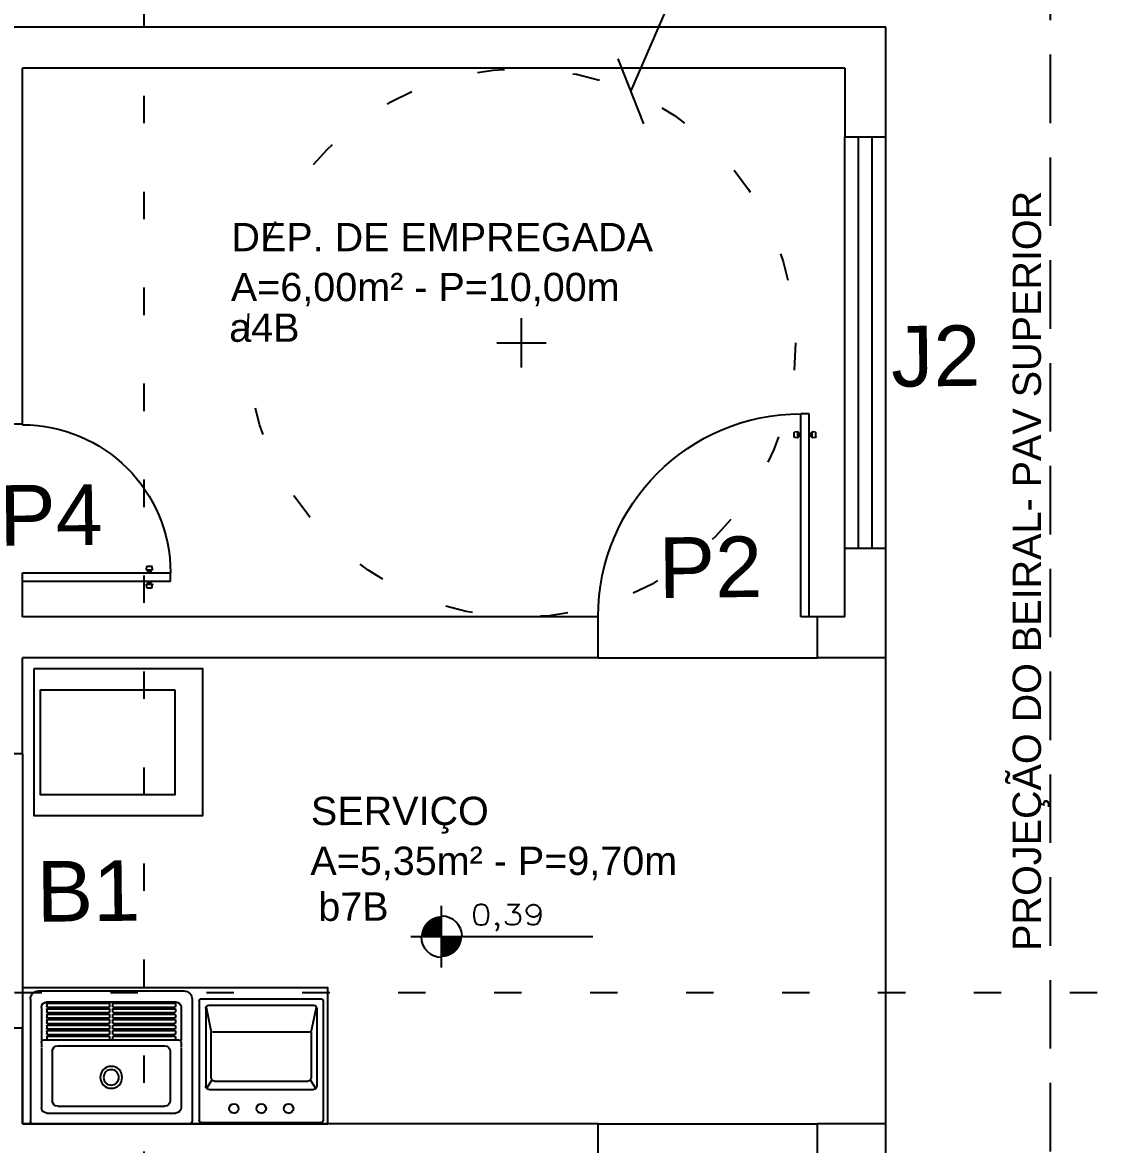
# Model space of a CAD drawing. Header units: millimetres. Extents: x 2182 to 2335, y 1488 to 1614.
# Drawn here: x 2228.847 to 2232.824, y 1586.007 to 1590.099 of the extents above; entities that cross this region are included whole.
import ezdxf

# ---------------------------------------------------------------- set-up
doc = ezdxf.new("R2010")
doc.units = ezdxf.units.MM
doc.linetypes.add('DOT', pattern=[0.25, 0, -0.25])
doc.linetypes.add('HIDDEN', pattern=[0.375, 0.25, -0.125])
for name, color, linetype in [('01 nivel', 33, 'Continuous'), ('contraventamentos', 7, 'Continuous'), ('default', 7, 'Continuous'), ('SANHIDRO', 7, 'Continuous')]:
    doc.layers.add(name, color=color, linetype=linetype)
doc.styles.add('Anotativo', font='arial.ttf')
doc.styles.add('Arial', font='arial.ttf')
doc.styles.add('Arial1', font='arial.ttf')
doc.styles.add('F60_1-50', font='romans.shx', dxfattribs={"width": 1.2, "height": 7.5})
doc.dimstyles.new('1.100', dxfattribs={"dimtxt": 0.16, "dimasz": 0.18, "dimexe": 0.18, "dimexo": 0.0625, "dimgap": 0.09, "dimtad": 0, "dimzin": 0, "dimdsep": 46, "dimtxsty": 'Anotativo', "dimblk": 'ARCHTICK', "dimcen": 0.09, "dimclrd": 1, "dimclre": 7, "dimadec": 0, "dimazin": 0, "dimtfac": 1, "dimtix": 1, "dimtofl": 0, "dimtmove": 0, "dimatfit": 3, "dimfxl": 1, "dimtolj": 1, "dimtzin": 0, "dimarcsym": 0})

# ---------------------------------------------------------------- blocks, each defined once
blk = doc.blocks.new('PGIRO80')
at = {"color": 3}
for p, q in [((-0.0124, -0.37), (-0.0124, 0.37)), ((-0.0124, 0.37), (0.0176, 0.37)), ((0.0176, -0.37), (0.0176, 0.37)), ((-0.0371, 0.2855), (-0.0371, 0.3012)), ((-0.036, 0.3025), (-0.0252, 0.3043)), ((-0.0236, 0.2837), (-0.0236, 0.303)), ((-0.0236, 0.2978), (-0.0144, 0.2978)), ((-0.0236, 0.2933), (-0.0144, 0.2933)), ((-0.0236, 0.2888), (-0.0144, 0.2888)), ((-0.0144, 0.3023), (-0.0124, 0.3023)), ((-0.0144, 0.2843), (-0.0144, 0.3023)), ((0.0176, 0.3023), (0.0196, 0.3023)), ((0.0196, 0.2843), (0.0196, 0.3023)), ((0.0196, 0.2978), (0.0289, 0.2978)), ((0.0196, 0.2933), (0.0289, 0.2933)), ((0.0196, 0.2888), (0.0289, 0.2888)), ((0.0289, 0.2837), (0.0289, 0.303)), ((0.0304, 0.3043), (0.0412, 0.3025)), ((0.0424, 0.2855), (0.0424, 0.3012)), ((-0.036, 0.2841), (-0.0252, 0.2823)), ((-0.0144, 0.2843), (-0.0124, 0.2843)), ((0.0176, 0.2843), (0.0196, 0.2843)), ((0.0304, 0.2823), (0.0412, 0.2841)), ((-0.0424, -0.37), (-0.0124, -0.37)), ((-0.0124, -0.37), (0.0176, -0.37))]:
    blk.add_line(p, q, dxfattribs=at)
blk.add_arc((0.0176, -0.37), 0.74, 0, 90)
for centre, start, end in [((-0.0358, 0.3012), 98.1301, 180), ((-0.025, 0.303), 0, 98.1301), ((0.0302, 0.303), 81.8699, 180), ((0.041, 0.3012), 0, 81.8699), ((-0.0358, 0.2855), 180, 261.8699), ((-0.025, 0.2837), 261.8699, 0), ((0.0302, 0.2837), 180, 278.1301), ((0.041, 0.2855), 278.1301, 0)]:
    blk.add_arc(centre, 0.0014, start, end, dxfattribs=at)
blk = doc.blocks.new('PGIRO60')
at = {"color": 3}
for p, q in [((-0.0124, -0.27), (-0.0124, 0.27)), ((-0.0124, 0.27), (0.0176, 0.27)), ((0.0176, -0.27), (0.0176, 0.27)), ((-0.0371, 0.1855), (-0.0371, 0.2012)), ((-0.036, 0.2025), (-0.0252, 0.2043)), ((-0.036, 0.1841), (-0.0252, 0.1823)), ((-0.0236, 0.1837), (-0.0236, 0.203)), ((0.0289, 0.1837), (0.0289, 0.203)), ((0.0304, 0.2043), (0.0412, 0.2025)), ((0.0304, 0.1823), (0.0412, 0.1841)), ((0.0424, 0.1855), (0.0424, 0.2012)), ((-0.0424, -0.27), (-0.0124, -0.27)), ((-0.0124, -0.27), (0.0176, -0.27))]:
    blk.add_line(p, q, dxfattribs=at)
at = {"color": 1}
for p, q in [((-0.0236, 0.1978), (-0.0144, 0.1978)), ((-0.0236, 0.1933), (-0.0144, 0.1933)), ((-0.0236, 0.1888), (-0.0144, 0.1888)), ((-0.0144, 0.2023), (-0.0124, 0.2023)), ((-0.0144, 0.1843), (-0.0144, 0.2023)), ((-0.0144, 0.1843), (-0.0124, 0.1843)), ((0.0176, 0.2023), (0.0196, 0.2023)), ((0.0176, 0.1843), (0.0196, 0.1843)), ((0.0196, 0.1843), (0.0196, 0.2023)), ((0.0196, 0.1978), (0.0289, 0.1978)), ((0.0196, 0.1933), (0.0289, 0.1933)), ((0.0196, 0.1888), (0.0289, 0.1888))]:
    blk.add_line(p, q, dxfattribs=at)
blk.add_arc((0.0176, -0.27), 0.54, 0, 90)
at = {"color": 3}
for centre, start, end in [((-0.0358, 0.2012), 98.1301, 180), ((-0.0358, 0.1855), 180, 261.8699), ((-0.025, 0.203), 0, 98.1301), ((-0.025, 0.1837), 261.8699, 0), ((0.0302, 0.203), 81.8699, 180), ((0.0302, 0.1837), 180, 278.1301), ((0.041, 0.2012), 0, 81.8699), ((0.041, 0.1855), 278.1301, 0)]:
    blk.add_arc(centre, 0.0014, start, end, dxfattribs=at)
blk = doc.blocks.new('TQ-13-S')
for p, q in [((-0.295, -0.2125), (-0.295, 0.2325)), ((-0.285, 0.2425), (0.285, 0.2425)), ((0.295, -0.2125), (0.295, 0.2325)), ((-0.255, -0.0344), (-0.255, 0.1825)), ((-0.235, 0.2025), (0.235, 0.2025)), ((-0.195, 0.1775), (0.195, 0.1775)), ((0.255, -0.0344), (0.255, 0.1825)), ((-0.215, -0.0225), (-0.215, 0.1575)), ((0.215, -0.0225), (0.215, 0.1575)), ((-0.255, -0.054), (-0.255, -0.0359)), ((0.255, -0.054), (0.255, -0.0359)), ((-0.255, -0.1825), (-0.255, -0.0625)), ((-0.245, -0.064), (-0.2325, -0.064)), ((-0.2355, -0.075), (-0.2355, -0.067)), ((-0.2325, -0.064), (0.231, -0.064)), ((-0.2325, -0.078), (-0.009, -0.078)), ((-0.195, -0.0425), (0.195, -0.0425)), ((-0.006, -0.075), (-0.006, -0.067)), ((0.0045, -0.075), (0.0045, -0.067)), ((0.0075, -0.078), (0.231, -0.078)), ((0.231, -0.064), (0.245, -0.064)), ((0.234, -0.075), (0.234, -0.067)), ((0.255, -0.1825), (0.255, -0.0625)), ((-0.2355, -0.095), (-0.2355, -0.087)), ((-0.2355, -0.115), (-0.2355, -0.107)), ((-0.2325, -0.084), (-0.009, -0.084)), ((-0.2325, -0.098), (-0.009, -0.098)), ((-0.2325, -0.104), (-0.009, -0.104)), ((-0.2325, -0.118), (-0.009, -0.118)), ((-0.006, -0.095), (-0.006, -0.087)), ((-0.006, -0.115), (-0.006, -0.107)), ((0.0045, -0.095), (0.0045, -0.087)), ((0.0045, -0.115), (0.0045, -0.107)), ((0.0075, -0.084), (0.231, -0.084)), ((0.0075, -0.098), (0.231, -0.098)), ((0.0075, -0.104), (0.231, -0.104)), ((0.0075, -0.118), (0.231, -0.118)), ((0.234, -0.095), (0.234, -0.087)), ((0.234, -0.115), (0.234, -0.107)), ((-0.2355, -0.135), (-0.2355, -0.127)), ((-0.2355, -0.155), (-0.2355, -0.147)), ((-0.2325, -0.124), (-0.009, -0.124)), ((-0.2325, -0.138), (-0.009, -0.138)), ((-0.2325, -0.144), (-0.009, -0.144)), ((-0.2325, -0.158), (-0.009, -0.158)), ((-0.006, -0.135), (-0.006, -0.127)), ((-0.006, -0.155), (-0.006, -0.147)), ((0.0045, -0.135), (0.0045, -0.127)), ((0.0045, -0.155), (0.0045, -0.147)), ((0.0075, -0.124), (0.231, -0.124)), ((0.0075, -0.138), (0.231, -0.138)), ((0.0075, -0.144), (0.231, -0.144)), ((0.0075, -0.158), (0.231, -0.158)), ((0.234, -0.135), (0.234, -0.127)), ((0.234, -0.155), (0.234, -0.147)), ((-0.2355, -0.175), (-0.2355, -0.167)), ((-0.2355, -0.195), (-0.2355, -0.187)), ((-0.235, -0.2025), (0.235, -0.2025)), ((-0.2325, -0.164), (-0.009, -0.164)), ((-0.2325, -0.178), (-0.009, -0.178)), ((-0.2325, -0.184), (-0.009, -0.184)), ((-0.2325, -0.198), (-0.009, -0.198)), ((-0.006, -0.175), (-0.006, -0.167)), ((-0.006, -0.195), (-0.006, -0.187)), ((0.0045, -0.175), (0.0045, -0.167)), ((0.0045, -0.195), (0.0045, -0.187)), ((0.0075, -0.164), (0.231, -0.164)), ((0.0075, -0.178), (0.231, -0.178)), ((0.0075, -0.184), (0.231, -0.184)), ((0.0075, -0.198), (0.231, -0.198)), ((0.234, -0.175), (0.234, -0.167)), ((0.234, -0.195), (0.234, -0.187)), ((-0.265, -0.2425), (0.265, -0.2425))]:
    blk.add_line(p, q)
for radius in [0.04, 0.028]:
    blk.add_circle((0, 0.0725), radius)
for centre, radius, start, end in [((-0.285, 0.2325), 0.01, 90, 180), ((0.285, 0.2325), 0.01, 0, 90), ((-0.235, 0.1825), 0.02, 90, 180), ((-0.195, 0.1575), 0.02, 90, 180), ((0.195, 0.1575), 0.02, 0, 90), ((0.235, 0.1825), 0.02, 0, 90), ((-0.195, -0.0225), 0.02, 180, 270), ((0.195, -0.0225), 0.02, 270, 0), ((-0.245, -0.054), 0.01, 180, 270), ((-0.2325, -0.067), 0.003, 90, 180), ((-0.2325, -0.075), 0.003, 180, 270), ((-0.009, -0.067), 0.003, 0, 90), ((-0.009, -0.075), 0.003, 270, 0), ((0.0075, -0.067), 0.003, 90, 180), ((0.0075, -0.075), 0.003, 180, 270), ((0.231, -0.067), 0.003, 0, 90), ((0.231, -0.075), 0.003, 270, 0), ((0.245, -0.054), 0.01, 270, 0), ((-0.2325, -0.087), 0.003, 90, 180), ((-0.2325, -0.095), 0.003, 180, 270), ((-0.2325, -0.107), 0.003, 90, 180), ((-0.2325, -0.115), 0.003, 180, 270), ((-0.009, -0.087), 0.003, 0, 90), ((-0.009, -0.095), 0.003, 270, 0), ((-0.009, -0.107), 0.003, 0, 90), ((-0.009, -0.115), 0.003, 270, 0), ((0.0075, -0.087), 0.003, 90, 180), ((0.0075, -0.095), 0.003, 180, 270), ((0.0075, -0.107), 0.003, 90, 180), ((0.0075, -0.115), 0.003, 180, 270), ((0.231, -0.087), 0.003, 0, 90), ((0.231, -0.095), 0.003, 270, 0), ((0.231, -0.107), 0.003, 0, 90), ((0.231, -0.115), 0.003, 270, 0), ((-0.2325, -0.127), 0.003, 90, 180), ((-0.2325, -0.135), 0.003, 180, 270), ((-0.2325, -0.147), 0.003, 90, 180), ((-0.2325, -0.155), 0.003, 180, 270), ((-0.009, -0.127), 0.003, 0, 90), ((-0.009, -0.135), 0.003, 270, 0), ((-0.009, -0.147), 0.003, 0, 90), ((-0.009, -0.155), 0.003, 270, 0), ((0.0075, -0.127), 0.003, 90, 180), ((0.0075, -0.135), 0.003, 180, 270), ((0.0075, -0.147), 0.003, 90, 180), ((0.0075, -0.155), 0.003, 180, 270), ((0.231, -0.127), 0.003, 0, 90), ((0.231, -0.135), 0.003, 270, 0), ((0.231, -0.147), 0.003, 0, 90), ((0.231, -0.155), 0.003, 270, 0), ((-0.235, -0.1825), 0.02, 180, 270), ((-0.2325, -0.167), 0.003, 90, 180), ((-0.2325, -0.175), 0.003, 180, 270), ((-0.2325, -0.187), 0.003, 90, 180), ((-0.2325, -0.195), 0.003, 180, 270), ((-0.009, -0.167), 0.003, 0, 90), ((-0.009, -0.175), 0.003, 270, 0), ((-0.009, -0.187), 0.003, 0, 90), ((-0.009, -0.195), 0.003, 270, 0), ((0.0075, -0.167), 0.003, 90, 180), ((0.0075, -0.175), 0.003, 180, 270), ((0.0075, -0.187), 0.003, 90, 180), ((0.0075, -0.195), 0.003, 180, 270), ((0.231, -0.167), 0.003, 0, 90), ((0.231, -0.175), 0.003, 270, 0), ((0.231, -0.187), 0.003, 0, 90), ((0.231, -0.195), 0.003, 270, 0), ((0.235, -0.1825), 0.02, 270, 0), ((-0.265, -0.2125), 0.03, 180, 270), ((0.265, -0.2125), 0.03, 270, 0)]:
    blk.add_arc(centre, radius, start, end)
blk = doc.blocks.new('L863_p')
for p, q in [((-0.2259, -0.2175), (-0.2259, 0.2175)), ((-0.2175, 0.2259), (0.2175, 0.2259)), ((0.2259, 0.0206), (0.2259, 0.2175)), ((-0.2025, -0.1905), (-0.2025, 0.0928)), ((-0.1985, 0.1002), (-0.1796, 0.0713)), ((-0.1905, 0.1047), (0.1905, 0.1047)), ((0.1792, 0.0712), (0.1985, 0.1002)), ((0.2025, -0.1905), (0.2025, 0.0928)), ((-0.1823, 0.0628), (-0.1822, -0.1045)), ((-0.1703, 0.0748), (0.1703, 0.0748)), ((0.1822, -0.1045), (0.1822, 0.0628)), ((0.2259, -0.2175), (0.2259, 0.0206)), ((-0.2011, -0.1947), (-0.1824, -0.1045)), ((-0.1776, -0.1056), (0.1776, -0.1056)), ((0.1824, -0.1045), (0.2011, -0.1947)), ((-0.1905, -0.2025), (0, -0.2025)), ((-0.005, -0.2025), (0.1905, -0.2025)), ((-0.2175, -0.2259), (0, -0.2259)), ((-0.005, -0.2259), (0.2175, -0.2259))]:
    blk.add_line(p, q)
for centre, radius, start, end in [((-0.2175, 0.2175), 0.0084, 90, 180), ((0.2175, 0.2175), 0.0084, 0, 90), ((-0.0998, 0.1746), 0.0174, 90, 270), ((-0.0998, 0.1746), 0.0175, 270, 90), ((0, 0.1746), 0.0174, 90, 270), ((0, 0.1746), 0.0175, 270, 90), ((0.0998, 0.1746), 0.0174, 90, 270), ((0.0998, 0.1746), 0.0175, 270, 90), ((-0.1906, 0.0928), 0.0119, 89.5185, 180), ((0.1906, 0.0928), 0.0119, 0, 90.4815), ((-0.1703, 0.0628), 0.012, 90, 180), ((0.1703, 0.0629), 0.0119, 359.5185, 90), ((-0.1905, -0.1905), 0.012, 180, 270), ((0.1905, -0.1905), 0.012, 270, 0), ((-0.2175, -0.2175), 0.0084, 180, 270), ((0.2175, -0.2175), 0.0084, 270, 0)]:
    blk.add_arc(centre, radius, start, end)
blk = doc.blocks.new('_ArchTick')
at = {"layer": 'contraventamentos'}
blk.add_line((-0.5, -0.5), (0.5, 0.5), dxfattribs=at)
blk = doc.blocks.new('*D632')
at = {"color": 1, "linetype": 'Continuous', "lineweight": -2, "transparency": 16777216}
blk.add_line((2231.2093, 1590.1776), (2231.0659, 1589.8474), dxfattribs=at)
at = {"color": 7, "linetype": 'Continuous', "lineweight": -2, "transparency": 16777216}
for p, q in [((2230.6676, 1588.8401), (2230.6676, 1589.0201)), ((2230.5776, 1588.9301), (2230.7576, 1588.9301))]:
    blk.add_line(p, q, dxfattribs=at)
at = {"layer": 'Defpoints', "color": 0, "linetype": 'Continuous', "transparency": 16777216}
for p in [(2231.0659, 1589.8474), (2230.6676, 1588.9301)]:
    blk.add_point(p, dxfattribs=at)
at = {"color": 1, "linetype": 'Continuous', "lineweight": -2, "transparency": 16777216, "xscale": 0.18, "yscale": 0.18, "zscale": 0.18, "rotation": 246.5273708987421}
blk.add_blockref('_ArchTick', (2231.0659, 1589.8474), dxfattribs=at)
at = {"color": 0, "linetype": 'Continuous', "transparency": 16777216, "insert": (2231.3583, 1590.5207), "char_height": 0.16, "attachment_point": 5, "rotation": 66.5274, "style": 'Anotativo'}
blk.add_mtext('\\A1;R1.00', dxfattribs=at)
blk = doc.blocks.new('nivelplanta')
at = {"linetype": 'ByBlock'}
for p, q in [((0.05, -11.22), (0.05, 11.28)), ((-11.2, 0.03), (55.22, 0.03))]:
    blk.add_line(p, q, dxfattribs=at)
at = {"linetype": 'ByBlock', "const_width": 7.5}
for points in [[(-3.7, 0.03, -0.414214), (0.05, 3.78, -0.618034)], [(0.05, -3.72, 0.414214), (3.8, 0.03, 0.618034)]]:
    blk.add_lwpolyline(points, format="xyb", dxfattribs=at)
at = {"linetype": 'ByBlock'}
for start, end in [(0, 90), (180, 270)]:
    blk.add_arc((0.05, 0.03), 7.5, start, end, dxfattribs=at)
at = {"linetype": 'ByBlock', "style": 'F60_1-50', "width": 1.2}
blk.add_attdef('COTAPISO', (10.64, 4.28), '', height=7.5, dxfattribs=at)

msp = doc.modelspace()

# ---------------------------------------------------------------- linework, layer by layer
at = {"color": 2, "linetype": 'DOT'}
for p, q in [((2229.2914, 1579.2316), (2229.2914, 1591.7663)), ((2235.2185, 1586.56), (2209.9975, 1586.56))]:
    msp.add_line(p, q, dxfattribs=at)
at = {"color": 1, "linetype": 'HIDDEN'}
msp.add_line((2232.5975, 1582.2316), (2232.5975, 1590.6816), dxfattribs=at)
at = {"color": 6, "linetype": 'ByBlock'}
for p, q in [((2231.9975, 1590.0816), (2228.6975, 1590.0816)), ((2231.9975, 1589.6815), (2231.9975, 1590.0816)), ((2228.8475, 1588.6337), (2228.8475, 1589.9316)), ((2231.8475, 1589.9316), (2228.8475, 1589.9316)), ((2231.8475, 1589.9316), (2231.8475, 1589.6815)), ((2231.8475, 1589.6815), (2231.9975, 1589.6815)), ((2228.8475, 1588.6337), (2228.6975, 1588.6337)), ((2231.8475, 1587.9316), (2231.8475, 1588.1816)), ((2231.8475, 1588.1816), (2231.9975, 1588.1816)), ((2231.9975, 1587.7816), (2231.9975, 1588.1816)), ((2228.8475, 1587.9316), (2228.8475, 1588.0316)), ((2230.9475, 1587.9316), (2228.8475, 1587.9316)), ((2230.9475, 1587.7816), (2230.9475, 1587.9316)), ((2231.8475, 1587.9316), (2231.6875, 1587.9316)), ((2231.7475, 1587.7816), (2231.7475, 1587.9316)), ((2228.8475, 1587.4316), (2228.8475, 1587.7816)), ((2230.9475, 1587.7816), (2228.8475, 1587.7816)), ((2231.9975, 1587.7816), (2231.7475, 1587.7816)), ((2228.8475, 1587.4316), (2228.6975, 1587.4316)), ((2228.8475, 1586.4316), (2228.6975, 1586.4316)), ((2228.8475, 1586.0816), (2228.8475, 1586.4316)), ((2230.9475, 1586.0816), (2228.8475, 1586.0816)), ((2230.9475, 1585.9316), (2230.9475, 1586.0816)), ((2231.7475, 1585.9316), (2231.7475, 1586.0816)), ((2231.9975, 1586.0816), (2231.7475, 1586.0816)), ((2231.9975, 1585.0066), (2231.9975, 1586.0816))]:
    msp.add_line(p, q, dxfattribs=at)
at = {"color": 3, "linetype": 'ByBlock'}
for p, q in [((2231.8475, 1588.1816), (2231.8475, 1589.6815)), ((2231.8975, 1588.1816), (2231.8975, 1589.6815)), ((2231.9475, 1588.1816), (2231.9475, 1589.6815)), ((2231.9975, 1588.1816), (2231.9975, 1589.6815)), ((2228.8475, 1587.4316), (2228.8475, 1586.4316))]:
    msp.add_line(p, q, dxfattribs=at)
at = {"color": 7, "linetype": 'ByBlock'}
for p, q in [((2230.9475, 1587.7816), (2231.7475, 1587.7816)), ((2231.9975, 1586.0816), (2231.9975, 1587.7816)), ((2230.9475, 1586.0816), (2231.7475, 1586.0816))]:
    msp.add_line(p, q, dxfattribs=at)
at = {"color": 1, "linetype": 'ByBlock'}
for points in [[(2228.8893, 1587.7418), (2228.8893, 1587.2068), (2229.5061, 1587.2068), (2229.5061, 1587.7418)], [(2229.404, 1587.6645), (2229.404, 1587.2816), (2228.9131, 1587.2816), (2228.9131, 1587.6645)]]:
    msp.add_lwpolyline(points, close=True, dxfattribs=at)
at = {"color": 9, "linetype": 'Continuous'}
msp.add_lwpolyline([(2228.8475, 1586.0816), (2229.9615, 1586.0816), (2229.9615, 1586.5783), (2228.8475, 1586.5783)], close=True, dxfattribs=at)
at = {"color": 3, "linetype": 'DOT'}
msp.add_circle((2230.6676, 1588.9301), 1, dxfattribs=at)

# ---------------------------------------------------------------- block references
at = {"xscale": -1}
msp.add_blockref('PGIRO80', (2231.7051, 1588.3016), dxfattribs=at)
for name, p, rotation in [('PGIRO60', (2229.1175, 1588.074), 270), ('TQ-13-S', (2229.1715, 1586.3241), 180)]:
    msp.add_blockref(name, p, dxfattribs=dict(at, rotation=rotation))
at = {"layer": '01 nivel', "color": 7, "xscale": 0.0099999999999998, "yscale": 0.0099999999999998, "zscale": 0.0099999999999998}
msp.add_blockref('nivelplanta', (2230.376, 1586.7645), dxfattribs=at).add_auto_attribs({'COTAPISO': '0,39'})
at = {"layer": 'SANHIDRO', "xscale": -1, "rotation": 180}
msp.add_blockref('L863_p', (2229.7186, 1586.3125), dxfattribs=at)

# ---------------------------------------------------------------- texts
at = {"layer": 'default', "color": 2, "style": 'Arial1'}
msp.add_text('PROJEÇÃO DO BEIRAL- PAV SUPERIOR', height=0.1032, rotation=90, dxfattribs=at).set_placement((2232.5631, 1586.7131))
for s, p in [('DEP. DE EMPREGADA', (2229.6099, 1589.2643)), ('A=6,00m² - P=10,00m', (2229.6079, 1589.0823)), ('SERVIÇO', (2229.8999, 1587.1718)), ('A=5,35m² - P=9,70m', (2229.8979, 1586.9898))]:
    msp.add_text(s, height=0.1032, dxfattribs=at).set_placement(p)
at = {"layer": 'default', "color": 1, "style": 'Arial1'}
msp.add_text('a4B', height=0.1032, dxfattribs=at).set_placement((2229.6018, 1588.9341))
at = {"layer": 'default', "color": 5, "style": 'Arial'}
for s, p in [('J2', (2232.0174, 1588.7701)), ('P4', (2228.7642, 1588.1897)), ('P2', (2231.1697, 1587.9995)), ('B1', (2228.9004, 1586.8188))]:
    msp.add_text(s, height=0.22105, rotation=0.6706, dxfattribs=at).set_placement(p)
at = {"layer": 'default', "color": 1, "style": 'Arial1'}
msp.add_text('b7B', height=0.1032, rotation=0.2376, dxfattribs=at).set_placement((2229.927, 1586.8221))

# ---------------------------------------------------------------- dimensions: what is measured, and where the dimension line sits
at = {"color": 2, "linetype": 'Continuous'}
dim = msp.add_radius_dim(center=(2230.6676, 1588.9301), mpoint=(2231.0659, 1589.8474), dimstyle='1.100', dxfattribs=at)
dim.commit()
dim.dimension.update_dxf_attribs({"geometry": '*D632', "text_midpoint": (2231.3583, 1590.5207)})

doc.saveas('drawing.dxf')
